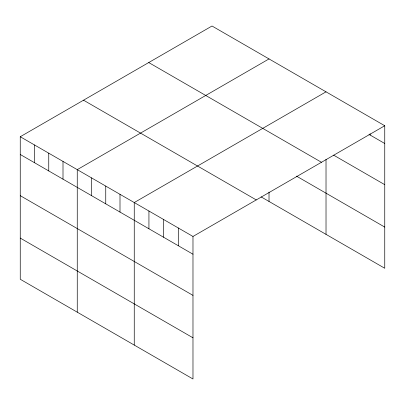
<?xml version="1.0" encoding="UTF-8"?>
<svg xmlns="http://www.w3.org/2000/svg" width="405" height="405" viewBox="0 0 405 405"><rect width="100%" height="100%" fill="white"/><g stroke="black" fill="none" stroke-linecap="round" stroke-linejoin="round"><path stroke-width="0.61" d="M384.75 125.742L192.982 236.459L192.982 378.984L20.25 279.258L20.25 136.733L212.017 26.016L384.75 125.742L384.75 268.267L261.103 196.881M269.021 58.928L77.254 169.644L77.254 312.169M326.02 91.834L134.252 202.551L134.252 345.075M368.98 134.389L384.75 143.492M333.634 155.155L384.75 184.67M148.736 62.552L321.469 162.278M296.465 176.119L384.75 227.089M83.531 100.197L256.264 199.923M20.25 136.733L192.982 236.459M20.25 154.482L192.982 254.208M20.25 195.661L192.982 295.382M20.25 238.084L192.982 337.805M370.069 133.792L370.069 135.017M326.02 159.368L326.02 234.358M269.021 192.091L269.021 201.452M178.301 227.985L178.301 245.734M163.615 219.505L163.615 237.254M148.934 211.03L148.934 228.779M120.001 194.324L120.001 212.073M105.751 186.097L105.751 203.847M91.5 177.871L91.5 195.62M63.003 161.418L63.003 179.167M48.752 153.186L48.752 170.935M34.501 144.96L34.501 162.709"/></g></svg>
